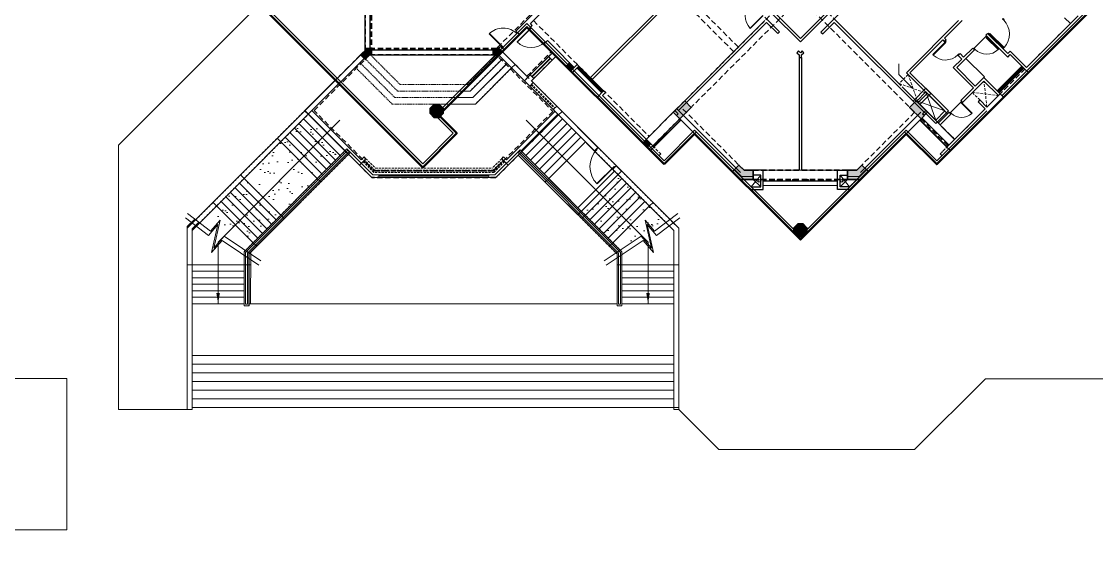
# Model space of a CAD drawing. Header units: inches. Extents: x 5542223 to 12533222, y 497239 to 5189502.
# Drawn here: x 7055711 to 7105477, y 2051906 to 2076613 of the extents above; entities that cross this region are included whole.
import ezdxf

# ---------------------------------------------------------------- set-up
doc = ezdxf.new("R2010")
doc.units = ezdxf.units.IN
doc.header["$MEASUREMENT"] = 0
for name, pattern in [('DASHED2', [0.375, 0.25, -0.125]), ('HIDDEN', [0.375, 0.25, -0.125]), ('HIDDEN2', [0.1875, 0.125, -0.0625]), ('HIDDENX2', [0.75, 0.5, -0.25])]:
    doc.linetypes.add(name, pattern=pattern)
doc.layers.get('0').update_dxf_attribs({"color": 1})
for name, color, linetype, lineweight in [('beam_primary', 7, 'HIDDENX2', 35), ('Column', 7, 'Continuous', 35), ('DOOR', 7, 'Continuous', 9), ('ELE', 7, 'Continuous', 13), ('Ele5', 7, 'Continuous', 20), ('Glass', 251, 'Continuous', 20), ('GLAZING', 7, 'Continuous', 13), ('landscape', 7, 'Continuous', 5), ('landscape acad', 7, 'Continuous', 5), ('Level', 7, 'Continuous', 5), ('Low Wall', 7, 'Continuous', 25), ('Parapet', 253, 'Continuous', 9), ('PROJECTION', 7, 'HIDDEN', 18), ('Ramp', 7, 'Continuous', 13), ('SchLandscape', 7, 'Continuous', 13), ('STAIR', 253, 'Continuous', 5), ('Stair_Projection', 7, 'HIDDEN2', 18), ('WALL', 7, 'Continuous', 30), ('WIN', 7, 'Continuous', 20)]:
    doc.layers.add(name, color=color, linetype=linetype, lineweight=lineweight)
doc.layers.add('BlkTAdmin', color=7, linetype='Continuous')
doc.layers.add('fur', color=7, linetype='Continuous', lineweight=15, plot=False)
doc.dimstyles.get("Standard").update_dxf_attribs({"dimtxt": 2.5, "dimasz": 2, "dimexe": 3, "dimexo": 5, "dimgap": 0.09, "dimtad": 1, "dimtoh": 1, "dimdec": 0, "dimzin": 0, "dimdsep": 46, "dimtxsty": 'Standard', "dimcen": 0.09, "dimclrd": 256, "dimclre": 256, "dimclrt": 256, "dimadec": 0, "dimazin": 0, "dimtfac": 1, "dimtdec": 4, "dimtofl": 0, "dimtmove": 0, "dimatfit": 3, "dimfxl": 1, "dimtvp": 500, "dimtolj": 1, "dimtzin": 0, "dimlwd": -1, "dimlwe": -1, "dimarcsym": 0})
pattern_1 = [(37.5, (690997.15, -105380.7), (-31.4967, 963.4119), [0, -760, 0, -850, 0, -812.5]), (7.5, (690997.1, -105380.7), (884.8884, 1411.073), [0, -410, 0, -685, 0, -262.5]), (327.5, (690382.15, -105380.7), (1557.0709, 2.8295), [0, -250, 0, -900, 0, -1175]), (317.5, (690382.1, -105380.7), (1503.0633, 438.8378), [0, -125, 0, -590, 0, -675])]

# ---------------------------------------------------------------- blocks, each defined once
blk = doc.blocks.new('Door')
for p, q in [((0, 0.458), (0, 0.444)), ((0, 0.458), (0.917, 0.458)), ((0, 0.444), (0.917, 0.444))]:
    blk.add_line(p, q)
blk.add_arc((0, 0.458), 0.917, 270, 360)
blk = doc.blocks.new('COLUMN 750X425')
at = {"layer": 'beam_primary'}
blk.add_hatch(color=256, dxfattribs=at).paths.add_polyline_path([(-635, 212.5), (115, 212.5), (115, -212.5), (-635, -212.5)])
at = {"layer": 'Column'}
for p, q in [((0, 0), (0, 212.5)), ((115, 0), (0, 0))]:
    blk.add_line(p, q, dxfattribs=at)
blk.add_lwpolyline([(-635, 212.5), (115, 212.5), (115, -212.5), (-635, -212.5)], close=True, dxfattribs=at)
blk = doc.blocks.new('new_door')
at = {"layer": 'DOOR', "ltscale": 0.6}
for points in [[(-1000, -35), (-960, -35), (-960, 35), (-1000, 35)], [(-40, -35), (0, -35), (0, 35), (-40, 35)], [(-80, -935), (-80, -15), (-40, -15), (-40, -935)]]:
    blk.add_lwpolyline(points, close=True, dxfattribs=at)
blk.add_arc((-60, -35), 900, 180, 268.7122, dxfattribs=at)
blk = doc.blocks.new('Doorr')
for p, q in [((0, -0.458), (0, -0.444)), ((0, -0.444), (0.917, -0.444)), ((0, -0.458), (0.917, -0.458))]:
    blk.add_line(p, q)
blk.add_arc((0, -0.458), 0.917, 0, 90)
blk = doc.blocks.new('Admin')
at = {"layer": 'Column'}
for points in [[(8381, -8713), (8469, -8713), (8469, -8413), (8169, -8413), (8169, -8501), (7957, -8713), (8169, -8926)], [(14102, -8413), (14102, -8713), (14252, -8713), (14314, -8776), (14527, -8563), (14314, -8351), (14252, -8413)], [(17477, -9241), (17640, -9078), (17852, -9290), (17689, -9453)], [(11359, -11006), (11183, -11183), (11183, -11431), (11359, -11608), (11608, -11608), (11784, -11431), (11784, -11183), (11608, -11006)], [(21020, -12784), (21183, -12621), (21395, -12833), (21232, -12996)], [(25713, -14048), (25473, -13808), (25172, -14109), (25536, -14473), (26139, -14473), (26139, -14048)], [(30506, -14473), (30506, -14048), (30931, -14048), (31171, -13808), (31471, -14109), (31107, -14473)], [(28198, -17133), (28022, -16957), (28022, -16708), (28198, -16532), (28447, -16532), (28623, -16708), (28623, -16957), (28447, -17133)]]:
    blk.add_hatch(color=256, dxfattribs=at).paths.add_polyline_path(points)
at = {"layer": 'landscape'}
h = blk.add_hatch(dxfattribs=at)
h.set_pattern_fill('AR-SAND', color=256, scale=500, style=0)
h.set_pattern_definition(pattern_1)
h.paths.add_polyline_path([(7242, -13148), (5545, -11451), (1019, -15977), (1471, -16429), (1531, -16358), (1507, -16465), (2716, -17674)])
h = blk.add_hatch(dxfattribs=at)
h.set_pattern_fill('AR-SAND', color=256, scale=500, style=0)
h.set_pattern_definition(pattern_1)
h.paths.add_polyline_path([(19949, -14316), (18252, -16013), (19983, -17745), (20944, -17101), (21429, -17654), (21136, -16358), (21571, -16867), (22097, -16466)])
at = {"layer": 'beam_primary', "ltscale": 500}
for p, q in [((40681, 6878), (21320, -12483)), ((33610, -11369), (16777, 5464)), ((35325, -12483), (17608, 5234)), ((39567, 5163), (21320, -13084)), ((25238, -8565), (19882, -3209)), ((25451, -8353), (20094, -2996)), ((41119, -6964), (35162, -12921)), ((15663, -7427), (21320, -13084)), ((15964, -7127), (21320, -12483)), ((41337, -7072), (35325, -13084)), ((14252, -8413), (8469, -8413)), ((14252, -8713), (8381, -8713)), ((15659, -9697), (16796, -8560)), ((15872, -9909), (17009, -8772)), ((25713, -14047), (22885, -11219)), ((33610, -11369), (30932, -14047)), ((33910, -11670), (35162, -12921)), ((30506, -14048), (26139, -14048)), ((30506, -14473), (26139, -14473))]:
    blk.add_line(p, q, dxfattribs=at)
for points in [[(15664, -7426), (14527, -8564), (17286, -11325), (14228, -14382), (8477, -14383), (5382, -11288), (8169, -8501), (8169, -2680), (13976, -2680)], [(16866, -5801), (14102, -8563), (16861, -11326), (14104, -14082), (8601, -14082), (5807, -11288), (8469, -8626), (8469, -2980), (14044, -2980)]]:
    blk.add_lwpolyline(points, dxfattribs=at)
at = {"layer": 'Column'}
blk.add_line((7957, -8713), (7957, -8713), dxfattribs=at)
for points in [[(8381, -8713), (8469, -8713), (8469, -8413), (8169, -8413), (8169, -8501), (7957, -8713), (8169, -8926)], [(17477, -9241), (17640, -9078), (17852, -9290), (17689, -9453)], [(11359, -11006), (11183, -11183), (11183, -11431), (11359, -11608), (11608, -11608), (11784, -11431), (11784, -11183), (11608, -11006)], [(21020, -12784), (21183, -12621), (21395, -12833), (21232, -12996)], [(28198, -17133), (28022, -16957), (28022, -16708), (28198, -16532), (28447, -16532), (28623, -16708), (28623, -16957), (28447, -17133)]]:
    blk.add_lwpolyline(points, close=True, dxfattribs=at)
blk.add_lwpolyline([(14102, -8413), (14102, -8713), (14252, -8713), (14314, -8776), (14527, -8563), (14314, -8351), (14252, -8413), (14102, -8413)], dxfattribs=at)
at = {"layer": 'Column', "ltscale": 0.1}
for points in [[(25713, -14048), (25473, -13808), (25172, -14109), (25536, -14473), (26139, -14473), (26139, -14048)], [(30506, -14473), (30506, -14048), (30931, -14048), (31171, -13808), (31471, -14109), (31107, -14473)]]:
    blk.add_lwpolyline(points, close=True, dxfattribs=at)
at = {"layer": 'ELE', "ltscale": 0.1}
for points in [[(25273, -14009), (25595, -14331), (26139, -14331)], [(31371, -14009), (31048, -14331), (30506, -14331)]]:
    blk.add_lwpolyline(points, dxfattribs=at)
at = {"layer": 'Ele5', "ltscale": 0.6}
blk.add_line((27355, -7643), (27274, -7724), dxfattribs=at)
at = {"layer": 'fur', "ltscale": 0.1}
for p in [(35983, -8878), (36814, -9758)]:
    blk.add_line(p, (36839, -9733), dxfattribs=at)
at = {"layer": 'Glass', "ltscale": 3}
for p, q in [((15890, -9715), (16738, -8866)), ((15904, -9729), (16752, -8880)), ((18012, -9291), (19154, -10433)), ((18039, -9265), (19181, -10407)), ((38605, -9265), (37463, -10407)), ((38631, -9291), (37489, -10433)), ((21527, -12966), (22779, -11714)), ((21538, -12976), (22789, -11725)), ((35107, -12976), (33856, -11725)), ((35118, -12966), (33866, -11714)), ((26599, -14536), (30046, -14536)), ((26599, -14551), (26599, -14536)), ((26599, -14551), (30046, -14551)), ((30046, -14536), (30046, -14551))]:
    blk.add_line(p, q, dxfattribs=at)
at = {"layer": 'Glass', "linetype": 'DASHED2', "ltscale": 400}
for p, q in [((15848, -10097), (16937, -11186)), ((15874, -10070), (16964, -11160)), ((8594, -14097), (8112, -13614)), ((8615, -14047), (8147, -13579)), ((14089, -14047), (14557, -13579)), ((14110, -14097), (14592, -13614)), ((14110, -14097), (8594, -14097)), ((14089, -14047), (8615, -14047))]:
    blk.add_line(p, q, dxfattribs=at)
at = {"layer": 'GLAZING'}
for points in [[(22779, -11714), (22752, -11740), (22708, -11696), (22735, -11670)], [(33866, -11714), (33893, -11740), (33937, -11696), (33910, -11670)], [(22166, -12326), (22140, -12353), (22095, -12309), (22122, -12282)], [(34479, -12326), (34505, -12353), (34549, -12309), (34523, -12282)], [(21554, -12939), (21527, -12966), (21483, -12921), (21509, -12895)], [(35091, -12939), (35118, -12966), (35162, -12921), (35135, -12895)], [(26637, -14473), (26599, -14473), (26599, -14536), (26637, -14536)], [(27285, -14473), (27247, -14473), (27247, -14536), (27285, -14536)], [(27989, -14473), (27951, -14473), (27951, -14536), (27989, -14536)], [(28693, -14473), (28656, -14473), (28656, -14536), (28693, -14536)], [(29398, -14473), (29360, -14473), (29360, -14536), (29398, -14536)], [(30046, -14473), (30008, -14473), (30008, -14536), (30046, -14536)]]:
    blk.add_lwpolyline(points, close=True, dxfattribs=at)
at = {"layer": 'landscape'}
blk.add_lwpolyline([(15263, -13347), (19832, -17919), (19832, -20224), (2796, -20224), (2796, -17920), (7405, -13310), (8477, -14383), (14228, -14382)], close=True, dxfattribs=at)
at = {"layer": 'landscape acad'}
blk.add_lwpolyline([(22691, -25024), (22461, -25024)], dxfattribs=at)
at = {"layer": 'Level'}
for p, q in [((36342, -8438), (36943, -7837)), ((35270, -11375), (35758, -10887)), ((26045, -14818), (26483, -14278)), ((30161, -14278), (30599, -14818)), ((26483, -14818), (26139, -14473)), ((30161, -14818), (30506, -14473))]:
    blk.add_line(p, q, dxfattribs=at)
at = {"layer": 'Level', "linetype": 'DASHED2', "ltscale": 400}
for p, q in [((15790, -10155), (16880, -11244)), ((15953, -9991), (17043, -11080)), ((8572, -14152), (8073, -13653)), ((8211, -13516), (8652, -13957)), ((14493, -13516), (14052, -13957)), ((14133, -14152), (14631, -13653)), ((14794, -13816), (14228, -14382)), ((14228, -14382), (8476, -14382)), ((14133, -14152), (8572, -14152)), ((8652, -13957), (14052, -13957))]:
    blk.add_line(p, q, dxfattribs=at)
at = {"layer": 'Low Wall', "ltscale": 0.1}
for p, q in [((28272, -8830), (28272, -14048)), ((28372, -8830), (28372, -14048))]:
    blk.add_line(p, q, dxfattribs=at)
at = {"layer": 'PROJECTION', "ltscale": 500}
for p, q in [((33310, -9620), (32895, -10036)), ((33310, -9620), (33770, -10928)), ((36958, -11125), (36814, -9921)), ((32895, -10036), (34194, -10504)), ((36637, -10805), (36284, -10451)), ((36284, -10451), (37488, -10595)), ((21856, -13294), (21483, -12921)), ((34789, -13294), (35162, -12921)), ((35162, -12921), (34876, -13208)), ((21693, -13457), (21375, -13139)), ((21856, -13294), (21693, -13457)), ((34789, -13294), (34952, -13457)), ((35325, -13084), (34952, -13457))]:
    blk.add_line(p, q, dxfattribs=at)
at = {"layer": 'STAIR'}
for p, q in [((2566, -17824), (2566, -20324)), ((2641, -17855), (2641, -20249)), ((2721, -20249), (2721, -17888)), ((19987, -17855), (19987, -20249)), ((2796, -20324), (2796, -17920)), ((19832, -20324), (19832, -17919)), ((2566, -20324), (2796, -20324)), ((2641, -20249), (2721, -20249)), ((20062, -20324), (19832, -20324)), ((19987, -20249), (19907, -20249))]:
    blk.add_line(p, q, dxfattribs=at)
for points in [[(3253, -18438), (1551, -17296), (1066, -17849), (1359, -16554), (924, -17063), (-147, -16246)], [(3253, -18438), (1551, -17296), (1066, -17849), (1359, -16554), (924, -17063), (-147, -16246)], [(286, -16308), (-64, -16658), (-64, -25124), (166, -25124), (166, -16753), (470, -16449)], [(3348, -18242), (1646, -17101), (1161, -17654), (1454, -16358), (1019, -16867), (-52, -16050)], [(3348, -18242), (1646, -17101), (1161, -17654), (1454, -16358), (1019, -16867), (-52, -16050)], [(19242, -18242), (20944, -17101), (21429, -17654), (21136, -16358), (21571, -16867), (22642, -16050)], [(19337, -18438), (21039, -17296), (21524, -17849), (21231, -16554), (21666, -17063), (22737, -16246)], [(22374, -16417), (22691, -16735), (22691, -25124), (22461, -25124), (22461, -16830), (22097, -16466)], [(19907, -20249), (19907, -17888)], [(2566, -18424), (166, -18424)], [(2566, -18724), (166, -18724)], [(20062, -18424), (22462, -18424)], [(20062, -18724), (22462, -18724)], [(2566, -19024), (166, -19024)], [(2566, -19324), (166, -19324)], [(20062, -19024), (22462, -19024)], [(20062, -19324), (22462, -19324)], [(2566, -19624), (166, -19624)], [(20062, -19624), (22462, -19624)], [(2566, -19924), (166, -19924)], [(2566, -20224), (166, -20224)], [(19832, -20224), (2860, -20224)], [(20062, -19924), (22462, -19924)], [(20062, -20224), (22462, -20224)], [(166, -22624), (22462, -22624)], [(166, -23024), (22461, -23024)], [(166, -23424), (22461, -23424)], [(166, -23824), (22461, -23824)], [(166, -24224), (22461, -24224)], [(166, -24624), (22461, -24624)], [(166, -25024), (22461, -25024)]]:
    blk.add_lwpolyline(points, dxfattribs=at)
at = {"layer": 'Stair_Projection', "ltscale": 400}
for p, q in [((9672, -10387), (8084, -8800)), ((9796, -10087), (8297, -8588)), ((14316, -8679), (12907, -10087)), ((14528, -8891), (13031, -10387)), ((14316, -8679), (14953, -9315)), ((9423, -10987), (7716, -9280)), ((9547, -10687), (7928, -9068)), ((14741, -9103), (13155, -10687)), ((14953, -9315), (13280, -10987)), ((13031, -10387), (9672, -10387)), ((12907, -10087), (9796, -10087)), ((13155, -10687), (9547, -10687)), ((363, -16308), (5382, -11288)), ((13280, -10987), (9423, -10987)), ((5545, -11451), (547, -16449)), ((7242, -13148), (2566, -17824)), ((7405, -13310), (2796, -17920)), ((22097, -16466), (18603, -12969)), ((22374, -16417), (18951, -12992))]:
    blk.add_line(p, q, dxfattribs=at)
for points in [[(19807, -17894), (18021, -16107)], [(18183, -15944), (20062, -17824), (20062, -20324)]]:
    blk.add_lwpolyline(points, dxfattribs=at)
at = {"layer": 'WALL'}
for p, q in [((8169, -8501), (8169, -2680)), ((8399, -8597), (8399, -2910)), ((38793, -9290), (41174, -6909)), ((15745, -7508), (15663, -7427)), ((15907, -7346), (15826, -7264)), ((40552, -6998), (40819, -7264)), ((16452, -8216), (16846, -8610)), ((16615, -8053), (16886, -8325)), ((36302, -8397), (36383, -8478)), ((8469, -8483), (14102, -8483)), ((8469, -8713), (14102, -8713)), ((16664, -8792), (16846, -8610)), ((16826, -8954), (17009, -8772)), ((35396, -9302), (36333, -10239)), ((35559, -9302), (36415, -10158)), ((15546, -9911), (15790, -10155)), ((15815, -9640), (15547, -9908)), ((15710, -9747), (15547, -9910)), ((15978, -9803), (15815, -9640)), ((15978, -9803), (15872, -9909)), ((15872, -9909), (15954, -9991)), ((34194, -10504), (33229, -9539)), ((34356, -10504), (33392, -9539)), ((36814, -9921), (35824, -10911)), ((36814, -9758), (36415, -10158)), ((36814, -9758), (37578, -10522)), ((36814, -9921), (37488, -10595)), ((36333, -10239), (35743, -10829)), ((34194, -10504), (33761, -10937)), ((34356, -10504), (33842, -11018)), ((35743, -10829), (35824, -10911)), ((36637, -10805), (36556, -10886)), ((36556, -10886), (36877, -11207)), ((36637, -10805), (36958, -11125)), ((17042, -11081), (16879, -11244)), ((18951, -12992), (17042, -11082)), ((34494, -11652), (34211, -11369)), ((35212, -11360), (34707, -11865)), ((35294, -11441), (34788, -11947)), ((35212, -11360), (35294, -11441)), ((35162, -12921), (35300, -12783)), ((35342, -12501), (35462, -12621)), ((8211, -13516), (8129, -13434)), ((14493, -13516), (14575, -13434)), ((18021, -16108), (15263, -13347)), ((18021, -15782), (15425, -13185)), ((18951, -12992), (18789, -13155)), ((18789, -13155), (18952, -12992)), ((21538, -12976), (21375, -13139)), ((35107, -12976), (35270, -13139)), ((19637, -14004), (19800, -13841)), ((20043, -14085), (19800, -13841)), ((19718, -14085), (18021, -15782)), ((20043, -14085), (18021, -16108)), ((19718, -14085), (19637, -14004))]:
    blk.add_line(p, q, dxfattribs=at)
at = {"layer": 'WALL', "ltscale": 0.6}
for p, q in [((18602, -9764), (23958, -4408)), ((29275, -7657), (32805, -4127)), ((18683, -9845), (24039, -4489)), ((27355, -7643), (26677, -6964)), ((27274, -7724), (26758, -7208)), ((29357, -7738), (29887, -7208)), ((27355, -7643), (27274, -7724)), ((29275, -7657), (29357, -7738)), ((18913, -10676), (21375, -13139)), ((19157, -10595), (21483, -12921)), ((22597, -11207), (25542, -14152)), ((33898, -11357), (31103, -14152)), ((22597, -11532), (25537, -14472)), ((33930, -11650), (31188, -14392))]:
    blk.add_line(p, q, dxfattribs=at)
at = {"layer": 'WALL', "ltscale": 0.5}
for p, q in [((16915, -5850), (15153, -7613)), ((17078, -6013), (15826, -7264)), ((15663, -7427), (15315, -7775)), ((15907, -7346), (15745, -7508)), ((26677, -7127), (22597, -11207)), ((26758, -7208), (22678, -11288)), ((29887, -7208), (34048, -11369)), ((29968, -7127), (32984, -10142)), ((41194, -7215), (38874, -9534)), ((15315, -7775), (15153, -7613)), ((14446, -8320), (14364, -8401)), ((14608, -8482), (14446, -8320)), ((16615, -8053), (16452, -8216)), ((17852, -9290), (16886, -8325)), ((14608, -8482), (14527, -8564)), ((16827, -8955), (16664, -8792)), ((17771, -9534), (17009, -8772)), ((18071, -9234), (17771, -9534)), ((17990, -9152), (17852, -9290)), ((18071, -9234), (17990, -9152)), ((38712, -9372), (38874, -9534)), ((15790, -10155), (15954, -9991)), ((19213, -10376), (18913, -10676)), ((19294, -10457), (19213, -10376)), ((33065, -10224), (34130, -11288)), ((19294, -10457), (19157, -10595)), ((37732, -10676), (35270, -13139)), ((37488, -10595), (36958, -11125)), ((37570, -10514), (37732, -10676)), ((36877, -11207), (35107, -12976))]:
    blk.add_line(p, q, dxfattribs=at)
at = {"layer": 'WALL', "ltscale": 0.3}
for p, q in [((35642, -7126), (33229, -9539)), ((35805, -7126), (34993, -7937)), ((35075, -8019), (34993, -7937)), ((34912, -8019), (33392, -9539)), ((34912, -8019), (34993, -8100)), ((34993, -8100), (35075, -8019))]:
    blk.add_line(p, q, dxfattribs=at)
at = {"layer": 'WALL', "ltscale": 0.1}
for p, q in [((36984, -7715), (36902, -7796)), ((37921, -8814), (36902, -7796)), ((37921, -8651), (36984, -7715)), ((35877, -8821), (36302, -8397)), ((35396, -9302), (35796, -8903)), ((35559, -9302), (36383, -8478)), ((35630, -8736), (35711, -8655)), ((35796, -8903), (35630, -8736)), ((35877, -8821), (35711, -8655)), ((37921, -8651), (38037, -8535)), ((37921, -8814), (38037, -8697)), ((38793, -9290), (38037, -8535)), ((38712, -9372), (38037, -8697))]:
    blk.add_line(p, q, dxfattribs=at)
at = {"layer": 'WALL'}
for points in [[(8211, -13516), (7910, -13816), (5382, -11288), (8169, -8501)], [(8129, -13434), (7992, -13572), (5708, -11288), (8399, -8597)], [(16879, -11244), (16960, -11326), (14713, -13572), (14575, -13434)], [(18789, -13155), (17123, -11488), (15425, -13185)], [(15263, -13347), (14794, -13816), (14493, -13516)], [(25536, -14473), (25996, -14933), (26598, -14933), (26598, -14048), (26138, -14048)], [(25699, -14473), (26044, -14818), (26483, -14818), (26483, -14278), (26138, -14278)], [(31107, -14473), (30647, -14933), (30046, -14933), (30046, -14048), (30506, -14048)], [(30944, -14473), (30599, -14818), (30161, -14818), (30161, -14278), (30506, -14278)]]:
    blk.add_lwpolyline(points, dxfattribs=at)
at = {"layer": 'WALL', "ltscale": 0.5}
blk.add_lwpolyline([(28265, -8830), (28380, -8830), (28380, -8715), (28485, -8610), (28404, -8528), (28322, -8610), (28241, -8528), (28160, -8610), (28265, -8715), (28265, -8830)], dxfattribs=at)
at = {"layer": 'WALL'}
for centre in [(26420, -14536), (30223, -14536)]:
    blk.add_circle(centre, 62.5, dxfattribs=at)
at = {"layer": 'WIN', "ltscale": 3}
for p, q in [((15815, -9640), (16663, -8791)), ((15978, -9803), (16826, -8954)), ((17981, -9322), (19123, -10464)), ((18070, -9234), (19212, -10376)), ((38574, -9234), (37432, -10376)), ((38662, -9322), (37520, -10464)), ((17769, -9534), (18911, -10676)), ((38874, -9534), (37732, -10676)), ((35131, -11441), (34275, -10585)), ((21182, -12621), (22434, -11369)), ((35462, -12621), (34211, -11369)), ((21483, -12921), (22735, -11670)), ((35201, -12882), (33949, -11631)), ((30506, -14048), (26139, -14048)), ((30046, -14748), (26598, -14748)), ((30046, -14551), (26599, -14551))]:
    blk.add_line(p, q, dxfattribs=at)
at = {"layer": 'Column', "xscale": -1, "rotation": 45.00000000000001}
blk.add_blockref('COLUMN 750X425', (22666, -11438), dxfattribs=at)
blk.add_blockref('COLUMN 750X425', (22666, -11438), dxfattribs=at)
at = {"layer": 'Column', "rotation": 315}
blk.add_blockref('COLUMN 750X425', (33979, -11438), dxfattribs=at)
at = {"layer": 'DOOR', "ltscale": 0.6}
for name, p, xscale, yscale, zscale, rotation in [('Door', (26296, -6611), 899.9999999998536, 899.9999999999999, 900, 225), ('new_door', (36964, -7858), 0.8500036129570943, 0.8500036129262298, 0.8500036129179467, 45.0022734324266), ('new_door', (35016, -8078), -0.9000038260359939, 0.9000038260128349, 0.9000038260565159, 314.9977265731235)]:
    blk.add_blockref(name, p, dxfattribs=dict(at, xscale=xscale, yscale=yscale, zscale=zscale, rotation=rotation))
at = {"layer": 'DOOR', "ltscale": 0.1}
for p, xscale, yscale, zscale, rotation in [((14888, -8063), -999.9999999999836, 999.9999999999999, 1000, 315), ((16175, -7782), 999.9999999999847, 1000.000000000001, 1000, 224.9999999999812), ((19310, -13484), -1231.192118673323, 1231.192118673353, 1231.192118673317, 44.96407978549534)]:
    blk.add_blockref('Doorr', p, dxfattribs=dict(at, xscale=xscale, yscale=yscale, zscale=zscale, rotation=rotation))
at = {"layer": 'DOOR', "ltscale": 0.6, "xscale": -1, "rotation": 45.00000000000001}
blk.add_blockref('new_door', (37030, -7761), dxfattribs=at)
at = {"layer": 'ELE', "color": 4, "xscale": 0.7501449716646441, "yscale": 0.7501449717674403, "zscale": 0.7501449718727902, "rotation": 44.99998878324007}
blk.add_blockref('new_door', (35798, -10885), dxfattribs=at)
at = {"layer": 'Level'}
blk.add_leader([(33524, -10264), (32875, -9614), (32875, -9119)], dimstyle='Standard', dxfattribs=at)
blk = doc.blocks.new('TerraceAdmin')
at = {"layer": 'landscape', "color": 7}
blk.add_lwpolyline([(-51841, -37233), (-60882, -37233), (-60882, -34928), (-56273, -30319), (-55200, -31390), (-49449, -31390), (-48415, -30356), (-43846, -34928), (-43846, -37233), (-48221, -37233)], dxfattribs=at)
at = {"layer": 'Parapet', "color": 7, "ltscale": 0.1}
for p, q in [((-29549, -27267), (-30136, -27854)), ((-29549, -27267), (-28503, -28313)), ((-29089, -28900), (-30136, -27854)), ((-29549, -27429), (-29973, -27854)), ((-29089, -28737), (-29973, -27854)), ((-29965, -27845), (-28665, -28313)), ((-29549, -27429), (-29089, -28738)), ((-29549, -27429), (-28665, -28313)), ((-28665, -28313), (-29089, -28737)), ((-28503, -28313), (-29089, -28900)), ((-40252, -29370), (-40171, -29288)), ((-30458, -29370), (-30540, -29288))]:
    blk.add_line(p, q, dxfattribs=at)
at = {"layer": 'Parapet', "color": 7, "lineweight": 50, "ltscale": 0.1}
for points in [[(-41666, -30784), (-48014, -24436), (-52094, -28516), (-51261, -29348), (-52838, -30925), (-60392, -23372)], [(-21704, -23444), (-29044, -30784), (-30458, -29370), (-35355, -34266), (-40252, -29370), (-41666, -30784)]]:
    blk.add_lwpolyline(points, dxfattribs=at)
at = {"layer": 'Parapet', "color": 7, "ltscale": 0.1}
for points in [[(-26728, -28305), (-29044, -30621), (-30458, -29207), (-35355, -34104), (-40252, -29207), (-41666, -30621), (-48014, -24273), (-52257, -28516), (-51424, -29348), (-52838, -30763), (-60229, -23372)], [(-21867, -23444), (-26035, -27612)], [(-34622, -23222), (-34038, -23807), (-35355, -25124), (-36672, -23807), (-36088, -23222), (-36007, -23304), (-36509, -23807), (-35355, -24961), (-34201, -23807), (-34703, -23304), (-34622, -23222)]]:
    blk.add_lwpolyline(points, dxfattribs=at)
at = {"layer": 'STAIR', "color": 7}
for p, q in [((-49151, -25573), (-49314, -25736)), ((-49314, -25736), (-41216, -33839)), ((-47969, -26756), (-49152, -25573)), ((-47969, -26756), (-46832, -25618)), ((-47807, -26919), (-46669, -25781)), ((-48726, -26325), (-48561, -26164)), ((-63742, -33744), (-56881, -26883)), ((-56718, -27045), (-63512, -33839)), ((-40986, -33744), (-47807, -26919)), ((-58144, -28468), (-58307, -28306)), ((-59416, -29741), (-59578, -29580)), ((-56353, -30074), (-61112, -34833)), ((-56300, -30127), (-61037, -34864)), ((-56244, -30184), (-60957, -34897)), ((-56191, -30237), (-60882, -34928)), ((-43771, -34897), (-48443, -30222)), ((-43846, -34928), (-48415, -30356)), ((-48387, -30165), (-43691, -34864)), ((-48333, -30112), (-43616, -34833)), ((-61113, -31439), (-61275, -31277)), ((-54876, -31275), (-54876, -31390)), ((-54876, -31303), (-49775, -31302)), ((-49775, -31275), (-49775, -31390)), ((-57719, -31438), (-57555, -31601)), ((-54876, -31363), (-49775, -31362)), ((-47009, -31438), (-47171, -31600)), ((-62385, -32712), (-62548, -32550)), ((-42342, -32712), (-42179, -32549)), ((-59415, -33136), (-59253, -33298)), ((-45312, -33135), (-45475, -33298)), ((-61112, -34833), (-61112, -37333)), ((-60688, -34409), (-60522, -34574)), ((-44040, -34409), (-44202, -34571)), ((-43616, -34833), (-43616, -37333)), ((-61037, -34864), (-61037, -37258)), ((-60957, -37258), (-60957, -34897)), ((-60882, -37333), (-60882, -34928)), ((-43846, -37333), (-43846, -34928)), ((-43771, -37258), (-43771, -34897)), ((-43691, -34864), (-43691, -37258)), ((-63512, -35433), (-63742, -35433)), ((-61112, -35433), (-60801, -35433)), ((-43616, -35433), (-43846, -35433)), ((-41216, -35433), (-40986, -35433)), ((-61037, -37258), (-60957, -37258)), ((-43691, -37258), (-43771, -37258)), ((-40986, -37003), (-40986, -37233)), ((-61112, -37333), (-60882, -37333)), ((-43616, -37333), (-43846, -37333))]:
    blk.add_line(p, q, dxfattribs=at)
for points in [[(-48725, -26324), (-50398, -27996), (-51574, -27996)], [(-48937, -26112), (-50522, -27696), (-51274, -27696)], [(-49149, -25900), (-50646, -27396), (-50974, -27396)], [(-56658, -30377), (-58356, -28680)], [(-56446, -30165), (-58144, -28468)], [(-48281, -30165), (-46584, -28468)], [(-48069, -30377), (-46371, -28680)], [(-57295, -31014), (-58992, -29317)], [(-57083, -30801), (-58780, -29105)], [(-56870, -30589), (-58568, -28893)], [(-47857, -30589), (-46159, -28893)], [(-47645, -30801), (-45947, -29105)], [(-47433, -31013), (-45735, -29317)], [(-57719, -31438), (-59416, -29741)], [(-57507, -31226), (-59204, -29529)], [(-47221, -31226), (-45523, -29529)], [(-47009, -31438), (-45311, -29741)], [(-48333, -30112), (-49496, -31275), (-55152, -31275), (-56353, -30074)], [(-48676, -30617), (-49449, -31390), (-55200, -31390), (-56011, -30580)], [(-59627, -33348), (-61325, -31651)], [(-59415, -33136), (-61113, -31439)], [(-45312, -33135), (-43615, -31439)], [(-45100, -33348), (-43402, -31651)], [(-60264, -33984), (-61961, -32288)], [(-60052, -33772), (-61749, -32076)], [(-59839, -33560), (-61537, -31863)], [(-44888, -33560), (-43190, -31863)], [(-44676, -33772), (-42978, -32075)], [(-44464, -33984), (-42766, -32288)], [(-60688, -34409), (-62385, -32712)], [(-60476, -34197), (-62173, -32500)], [(-44252, -34196), (-42554, -32500)], [(-44040, -34409), (-42342, -32712)], [(-63742, -33744), (-63742, -42133), (-63512, -42133), (-63512, -33839)], [(-41216, -33839), (-41216, -42133), (-40986, -42133), (-40986, -33744)], [(-61112, -35433), (-63512, -35433)], [(-61112, -35733), (-63512, -35733)], [(-43616, -35433), (-41216, -35433)], [(-43616, -35733), (-41216, -35733)], [(-61112, -36033), (-63512, -36033)], [(-43616, -36033), (-41216, -36033)], [(-61112, -36333), (-63512, -36333)], [(-61112, -36633), (-63512, -36633)], [(-43616, -36333), (-41216, -36333)], [(-43616, -36633), (-41216, -36633)], [(-61112, -36933), (-63512, -36933)], [(-61112, -37233), (-63512, -37233)], [(-51841, -37233), (-60882, -37233)], [(-43846, -37233), (-48221, -37233)], [(-43616, -36933), (-41216, -36933)], [(-43616, -37233), (-41216, -37233)], [(-63512, -39633), (-41216, -39633)], [(-63512, -40033), (-41216, -40033)], [(-63512, -40433), (-41216, -40433)], [(-63512, -40833), (-41216, -40833)], [(-63512, -41233), (-41216, -41233)], [(-63512, -41633), (-41216, -41633)], [(-63512, -42033), (-41216, -42033)]]:
    blk.add_lwpolyline(points, dxfattribs=at)
for points in [[(-62312, -37233), (-62312, -34382), (-56671, -28738)], [(-42408, -37233), (-42408, -34382), (-48049, -28738)]]:
    blk.add_leader(points, dimstyle='Standard', override={"dimscale": 10, "dimasz": 50, "dimgap": 0.09, "dimtad": 0}, dxfattribs=at)

msp = doc.modelspace()

# ---------------------------------------------------------------- linework, layer by layer
msp.add_circle((6864263.374, 1819279.277), 1322040.52)
at = {"layer": 'SchLandscape', "ltscale": 0.1}
for p, q in [((7057804.779, 2060097.172), (7051275.358, 2060097.172)), ((7057804.779, 2053087.199), (7057804.779, 2060097.172)), ((7050376.011, 2053087.199), (7057804.779, 2053087.199))]:
    msp.add_line(p, q, dxfattribs=at)
for points in [[(7063383.135, 2058655.812), (7063383.135, 2067045.194), (7070244.095, 2073906.155), (7066733.124, 2077417.126), (7060204.779, 2070888.78), (7060204.779, 2058655.812), (7063383.135, 2058655.812)], [(7103337.133, 2060087.199), (7100337.133, 2060087.199), (7097056.803, 2056806.869), (7087988.527, 2056806.869), (7086139.584, 2058655.812)], [(7111837.133, 2053087.199), (7111837.133, 2054587.199), (7106337.133, 2060087.199), (7103337.133, 2060087.199)]]:
    msp.add_lwpolyline(points, dxfattribs=at)
msp.add_lwpolyline([(7078710.269, 2070432.591), (7083279.584, 2065860.568), (7083279.584, 2063555.812), (7066320.192, 2063555.812), (7066326.028, 2065943.436), (7070852.207, 2070469.616), (7071924.283, 2069397.54), (7077675.482, 2069398.042)], close=True, dxfattribs=at)

# ---------------------------------------------------------------- block references
at = {"layer": 'BlkTAdmin', "color": 6, "lineweight": 50}
msp.add_blockref('TerraceAdmin', (7127125.133, 2100788.772), dxfattribs=at)
at = {"layer": 'Ramp'}
msp.add_blockref('Admin', (7063447.581, 2083780.055), dxfattribs=at)

doc.saveas('drawing.dxf')
